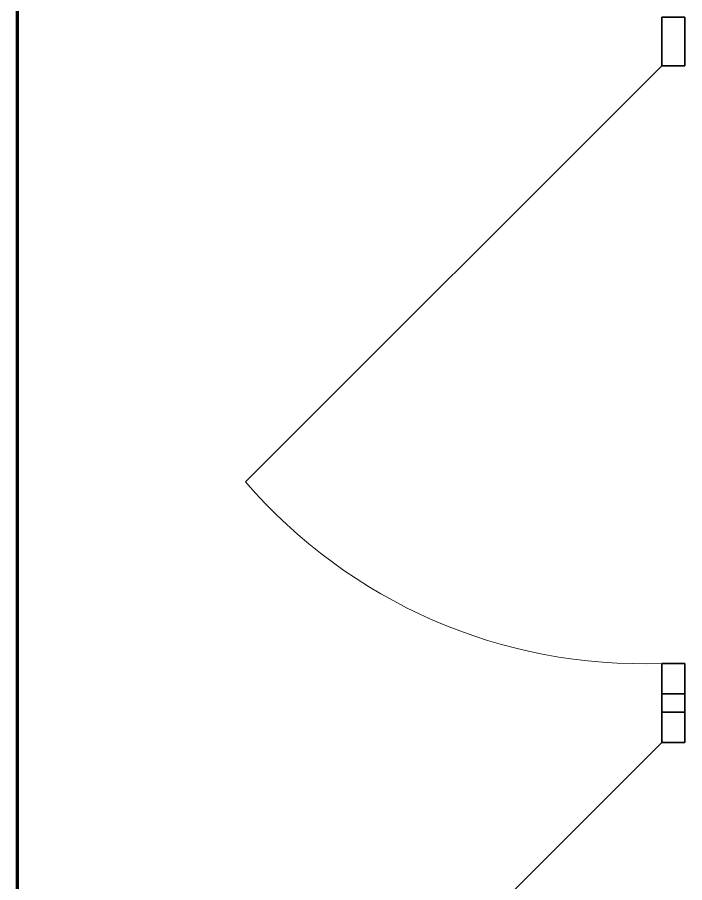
# Model space of a CAD drawing. Header units: millimetres. Extents: x -43239 to -23104, y -13901 to 9341.
# Drawn here: x -28438 to -27512, y -1869 to -667 of the extents above; entities that cross this region are included whole.
import ezdxf

# ---------------------------------------------------------------- set-up
doc = ezdxf.new("R2010")
doc.units = ezdxf.units.MM
doc.layers.add('A-GENM', color=13, linetype='Continuous', lineweight=9)
doc.layers.add('A-WALL', color=113, linetype='Continuous', lineweight=18)

# ---------------------------------------------------------------- blocks, each defined once
blk = doc.blocks.new('Standard_Toilet_Partition_Layout_9287 - Standard_Toilet_Partition_Layout_9287-2292900-Comedor')
at = {"layer": 'A-GENM'}
blk.add_line((884.9, 1630.3), (307, 2208.3), dxfattribs=at)
at = {"layer": 'A-GENM', "lineweight": 35}
for p, q in [((54.9, 1630.3), (-12.7, 1630.3)), ((-12.7, 1630.3), (-12.7, 1598.6)), ((54.9, 1598.6), (54.9, 1630.3)), ((952.5, 1630.3), (884.9, 1630.3)), ((884.9, 1630.3), (884.9, 1598.6)), ((952.5, 1598.6), (952.5, 1630.3)), ((-12.7, 1598.6), (54.9, 1598.6)), ((884.9, 1598.6), (952.5, 1598.6))]:
    blk.add_line(p, q, dxfattribs=at)
at = {"layer": 'A-GENM'}
blk.add_arc((781.6, 1657.3), 727.2, 130.7427, 182.1247, dxfattribs=at)

msp = doc.modelspace()

# ---------------------------------------------------------------- linework, layer by layer
at = {"layer": 'A-WALL', "lineweight": 70}
msp.add_line((-28438.1, -5166.6), (-28438.1, 659.4), dxfattribs=at)

# ---------------------------------------------------------------- block references
at = {"layer": 'A-GENM', "rotation": 90}
for p in [(-25913.1, -1619.2), (-25913.1, -2559.2)]:
    msp.add_blockref('Standard_Toilet_Partition_Layout_9287 - Standard_Toilet_Partition_Layout_9287-2292900-Comedor', p, dxfattribs=at)

doc.saveas('drawing.dxf')
